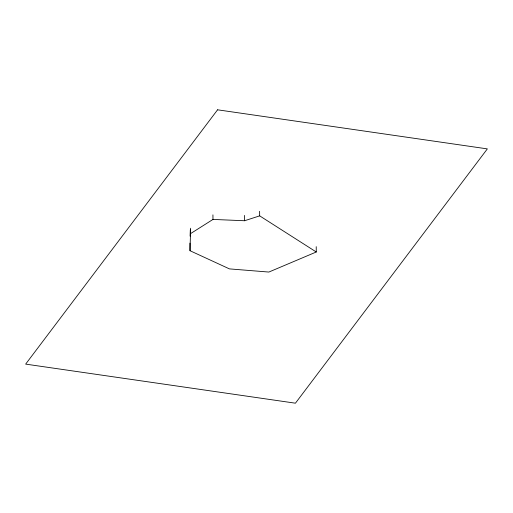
<?xml version="1.0" encoding="UTF-8"?>
<svg xmlns="http://www.w3.org/2000/svg" width="513" height="513" viewBox="0 0 513 513"><rect width="100%" height="100%" fill="white"/><g stroke="black" fill="none" stroke-linecap="round" stroke-linejoin="round"><path stroke-width="0.77" d="M190.079 236.147L190.317 229.901M316.213 246.663L316.277 251.992L268.863 272.057L229.439 268.889L190.015 250.722L190.618 228.214M190.682 233.543L212.985 219.423L244.592 220.744L259.674 215.864L316.277 251.992M259.616 211.298L259.674 215.864M244.528 215.415L244.592 220.744M212.927 214.864L212.985 219.423M189.925 243.111L190.015 250.722M217.576 109.808L25.65 364.115L295.43 403.192L487.35 148.885L217.576 109.808"/></g></svg>
